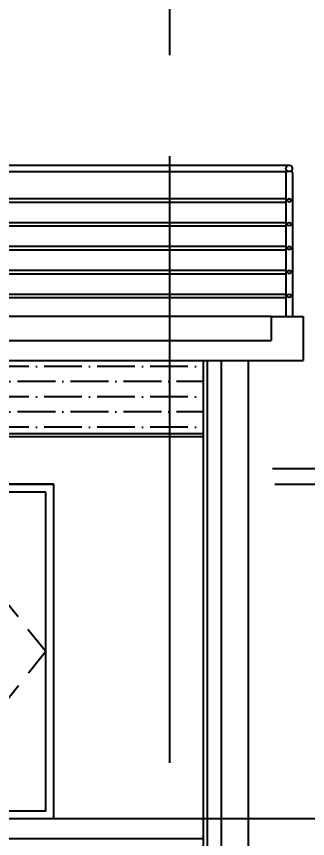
# Model space of a CAD drawing. Header units: millimetres. Extents: x 2148 to 2681, y 758 to 986.
# Drawn here: x 2468.7 to 2470.53, y 874.74 to 879.91 of the extents above; entities that cross this region are included whole.
import ezdxf

# ---------------------------------------------------------------- set-up
doc = ezdxf.new("R2010")
doc.units = ezdxf.units.MM
doc.linetypes.add('CENTER2', pattern=[28.575, 19.05, -3.175, 3.175, -3.175])
doc.linetypes.add('HIDDEN', pattern=[0.375, 0.25, -0.125])
for name, color, linetype in [('A-DOOR', 2, 'Continuous'), ('A-Hatch', 253, 'Continuous'), ('A-Stairs', 1, 'Continuous'), ('A-Wall', 4, 'Continuous'), ('cladding', 2, 'Continuous'), ('ELAYOUT', 4, 'Continuous'), ('hacht', 8, 'Continuous'), ('HATCH', 8, 'Continuous'), ('S_GRID LINES', 252, 'Continuous')]:
    doc.layers.add(name, color=color, linetype=linetype)
doc.styles.add('ARIALNW', font='ARIALN.TTF')
doc.dimstyles.new('DIM 100', dxfattribs={"dimtxt": 0.2, "dimasz": 0.2, "dimexe": 0.1, "dimexo": 0, "dimgap": 0.05, "dimtad": 1, "dimzin": 0, "dimdsep": 46, "dimtxsty": 'ARIALNW', "dimcen": 0.09, "dimclrd": 6, "dimclre": 6, "dimclrt": 13, "dimadec": 0, "dimazin": 0, "dimtfac": 1, "dimtofl": 0, "dimtmove": 2, "dimatfit": 3, "dimfxl": 1, "dimtolj": 1, "dimtzin": 0, "dimarcsym": 0})
pattern_1 = [(180, (-127.55042, 179.90836), (-0.1666875, -0.09525), [0.238125, -0.047625, 0, -0.047625])]

# ---------------------------------------------------------------- blocks, each defined once
blk = doc.blocks.new('*D2587')
at = {"layer": 'cladding', "color": 6, "lineweight": -2, "transparency": 16777216}
for p, q in [((2470.3058, 877.0695), (2475.1211, 877.0695)), ((2475.0211, 876.8695), (2475.0211, 875.0695)), ((2469.7034, 874.8695), (2475.1211, 874.8695))]:
    blk.add_line(p, q, dxfattribs=at)
at = {"layer": 'cladding', "color": 6, "transparency": 16777216}
for points in [[(2474.9878, 876.8695), (2475.0545, 876.8695), (2475.0211, 877.0695)], [(2474.9878, 875.0695), (2475.0545, 875.0695), (2475.0211, 874.8695)]]:
    blk.add_solid(points, dxfattribs=at)
at = {"layer": 'Defpoints', "color": 0, "transparency": 16777216}
for p in [(2470.3058, 877.0695), (2469.7034, 874.8695), (2475.0211, 874.8695)]:
    blk.add_point(p, dxfattribs=at)
at = {"layer": 'cladding', "color": 13, "transparency": 16777216, "insert": (2474.869, 875.9695), "char_height": 0.2, "attachment_point": 5, "rotation": 90, "style": 'ARIALNW'}
blk.add_mtext('\\A1;2.20', dxfattribs=at)
blk = doc.blocks.new('*D2589')
at = {"layer": 'cladding', "color": 6, "lineweight": -2, "transparency": 16777216}
for p, q in [((2470.3214, 876.9695), (2474.4657, 876.9695)), ((2474.3657, 876.7695), (2474.3657, 875.0695)), ((2468.7719, 874.8695), (2474.4657, 874.8695))]:
    blk.add_line(p, q, dxfattribs=at)
at = {"layer": 'cladding', "color": 6, "transparency": 16777216}
for points in [[(2474.3324, 876.7695), (2474.399, 876.7695), (2474.3657, 876.9695)], [(2474.3324, 875.0695), (2474.399, 875.0695), (2474.3657, 874.8695)]]:
    blk.add_solid(points, dxfattribs=at)
at = {"layer": 'Defpoints', "color": 0, "transparency": 16777216}
for p in [(2470.3214, 876.9695, 0), (2468.7719, 874.8695), (2474.3657, 874.8695)]:
    blk.add_point(p, dxfattribs=at)
at = {"layer": 'cladding', "color": 13, "transparency": 16777216, "insert": (2474.2136, 875.9195), "char_height": 0.2, "attachment_point": 5, "rotation": 90, "style": 'ARIALNW'}
blk.add_mtext('\\A1;2.10', dxfattribs=at)

msp = doc.modelspace()

# ---------------------------------------------------------------- hatches: boundary and pattern name
at = {"layer": 'hacht'}
h = msp.add_hatch(dxfattribs=at)
h.set_pattern_fill('ANSI36', color=256, scale=0.03, angle=135, style=0)
h.set_pattern_definition(pattern_1)
h.paths.add_polyline_path([(2463.7759565, 877.2895064), (2469.5740267, 877.2895064), (2469.5740267, 877.7474821), (2463.7759565, 877.7474821)])
h = msp.add_hatch(dxfattribs=at)
h.set_pattern_fill('ANSI36', color=256, scale=0.03, angle=135, style=0)
h.set_pattern_definition(pattern_1)
h.paths.add_polyline_path([(2469.5740267, 877.2895064), (2469.6597615, 877.2895064), (2469.6597615, 877.7474821), (2469.5740267, 877.7474821)])
h = msp.add_hatch(dxfattribs=at)
h.set_pattern_fill('ANSI36', color=256, scale=0.03, angle=135, style=0)
h.set_pattern_definition(pattern_1)
h.paths.add_polyline_path([(2469.8722939, 877.2895064), (2469.8722939, 877.7478322), (2469.6597615, 877.7478247), (2469.6597615, 877.2895064)])
h = msp.add_hatch(dxfattribs=at)
h.set_pattern_fill('ANSI36', color=256, scale=0.03, angle=135, style=0)
h.set_pattern_definition(pattern_1)
h.paths.add_polyline_path([(2466.6211973, 874.7445064), (2466.6211973, 874.0865307), (2469.8722939, 874.0865307), (2469.8722939, 874.7445064)])

# ---------------------------------------------------------------- linework, layer by layer
at = {"layer": 'A-DOOR'}
msp.add_line((2468.031392, 876.9695064, 0), (2468.931392, 876.9695064, 0), dxfattribs=at)
at = {"layer": 'A-DOOR', "elevation": 0}
for points in [[(2468.931392, 876.9695064), (2468.031392, 876.9695064), (2468.031392, 874.8695064), (2468.931392, 874.8695064)], [(2468.881392, 876.9195064), (2468.081392, 876.9195064), (2468.081392, 874.9195064), (2468.881392, 874.9195064)]]:
    msp.add_lwpolyline(points, close=True, dxfattribs=at)
at = {"layer": 'A-Hatch'}
msp.add_line((2469.9847615, 846.8486765, 0), (2469.9847615, 877.7474821, 0), dxfattribs=at)
at = {"layer": 'A-Stairs'}
for p, q in [((2468.3416523, 878.9735392, 0), (2470.4107723, 878.9736127, 0)), ((2468.3416523, 878.9335397, 0), (2470.3925496, 878.9336127, 0)), ((2470.3910699, 878.926063, 0), (2470.3910699, 878.0228541, 0)), ((2470.4310699, 878.926063, 0), (2470.4310699, 878.0228541, 0)), ((2468.3416523, 878.7645612, 0), (2470.3910699, 878.7646341, 0)), ((2468.3416523, 878.7425184, 0), (2470.3910699, 878.7425913, 0)), ((2468.3416523, 878.6145612, 0), (2470.3910699, 878.6146341, 0)), ((2468.3416523, 878.5925184, 0), (2470.3910699, 878.5925913, 0)), ((2468.3416523, 878.4645612, 0), (2470.3910699, 878.4646341, 0)), ((2468.3416523, 878.4425184, 0), (2470.3910699, 878.4425913, 0)), ((2468.3416523, 878.3145612, 0), (2470.3910699, 878.3146341, 0)), ((2468.3416523, 878.2925184, 0), (2470.3910699, 878.2925913, 0)), ((2468.3416523, 878.1645612, 0), (2470.3910699, 878.1646341, 0)), ((2468.3416523, 878.1425184, 0), (2470.3910699, 878.1425913, 0))]:
    msp.add_line(p, q, dxfattribs=at)
at = {"layer": 'A-Stairs', "ltscale": 10}
msp.add_line((2470.2981711, 878.0228541, 0), (2461.0347615, 878.0225178, 0), dxfattribs=at)
at = {"layer": 'A-Stairs'}
for centre, radius in [((2470.4107723, 878.9536127, 0), 0.02), ((2470.4107723, 878.7536127, 0), 0.0110214), ((2470.4107723, 878.6036127, 0), 0.0110214), ((2470.4107723, 878.4536127, 0), 0.0110214), ((2470.4107723, 878.3036127, 0), 0.0110214), ((2470.4107723, 878.1536127, 0), 0.0110214)]:
    msp.add_circle(centre, radius, dxfattribs=at)
for start, end in [(137.085196, 180.0000001), (0.0000001, 44.1529153)]:
    msp.add_arc((2470.4110699, 878.926063, 0.0000032), 0.02, start, end, dxfattribs=at)
at = {"layer": 'A-Wall'}
for p, q in [((2470.2981711, 878.0228541, 0), (2470.4981711, 878.0228541, 0)), ((2470.1526955, 877.747842, 0), (2470.1526955, 846.8486765, 0))]:
    msp.add_line(p, q, dxfattribs=at)
at = {"layer": 'cladding'}
for p, q in [((2460.5832027, 877.7475068, 0), (2470.4981711, 877.7478541, 0)), ((2469.8722939, 850.3516522, 0), (2469.8722939, 877.7474821, 0)), ((2469.8972939, 850.3516522, 0), (2469.8972939, 877.7474821, 0)), ((2466.6161973, 874.7445064, 0), (2469.8722939, 874.7445064, 0))]:
    msp.add_line(p, q, dxfattribs=at)
at = {"layer": 'ELAYOUT', "ltscale": 10}
for p, q in [((2470.2981711, 878.0228541, 0), (2470.2981711, 877.8728541, 0)), ((2470.4981711, 878.0228541, 0), (2470.4981711, 877.7478541, 0)), ((2460.7332027, 877.8725068, 0), (2470.2981711, 877.8728541, 0)), ((2466.6161973, 874.8695064, 0), (2469.8722939, 874.8695064, 0))]:
    msp.add_line(p, q, dxfattribs=at)
at = {"layer": 'hacht'}
for p, q in [((2460.4530643, 877.2895064, 0), (2469.8722939, 877.2895064, 0)), ((2460.4530643, 877.2695064, 0), (2469.8722939, 877.2695064, 0))]:
    msp.add_line(p, q, dxfattribs=at)
at = {"layer": 'HATCH', "linetype": 'HIDDEN', "ltscale": 0.7, "elevation": 0}
msp.add_lwpolyline([(2468.081392, 876.9195064), (2468.881392, 875.9195064), (2468.081392, 874.9195064)], dxfattribs=at)
at = {"layer": 'S_GRID LINES', "linetype": 'CENTER2', "ltscale": 0.2}
msp.add_line((2469.6597615, 875.2206266, 0), (2469.6597615, 883.1528969, 0), dxfattribs=at)

# ---------------------------------------------------------------- dimensions: what is measured, and where the dimension line sits
at = {"layer": 'cladding'}
for base, p1, p2, picture, middle in [((2475.0211207, 874.8695064, 0), (2470.3058291, 877.0695064, 0), (2469.7034202, 874.8695064, 0), '*D2587', (2474.8690061, 875.9695064, 0)), ((2474.3657006, 874.8695064, 0), (2470.3214481, 876.9695064, 0), (2468.771922, 874.8695064, 0), '*D2589', (2474.213586, 875.9195064, 0))]:
    dim = msp.add_linear_dim(base=base, p1=p1, p2=p2, angle=90, dimstyle='DIM 100', override={"dimfxl": 0.03}, dxfattribs=at)
    dim.commit()
    dim.dimension.update_dxf_attribs({"geometry": picture, "text_midpoint": middle})

doc.saveas('drawing.dxf')
